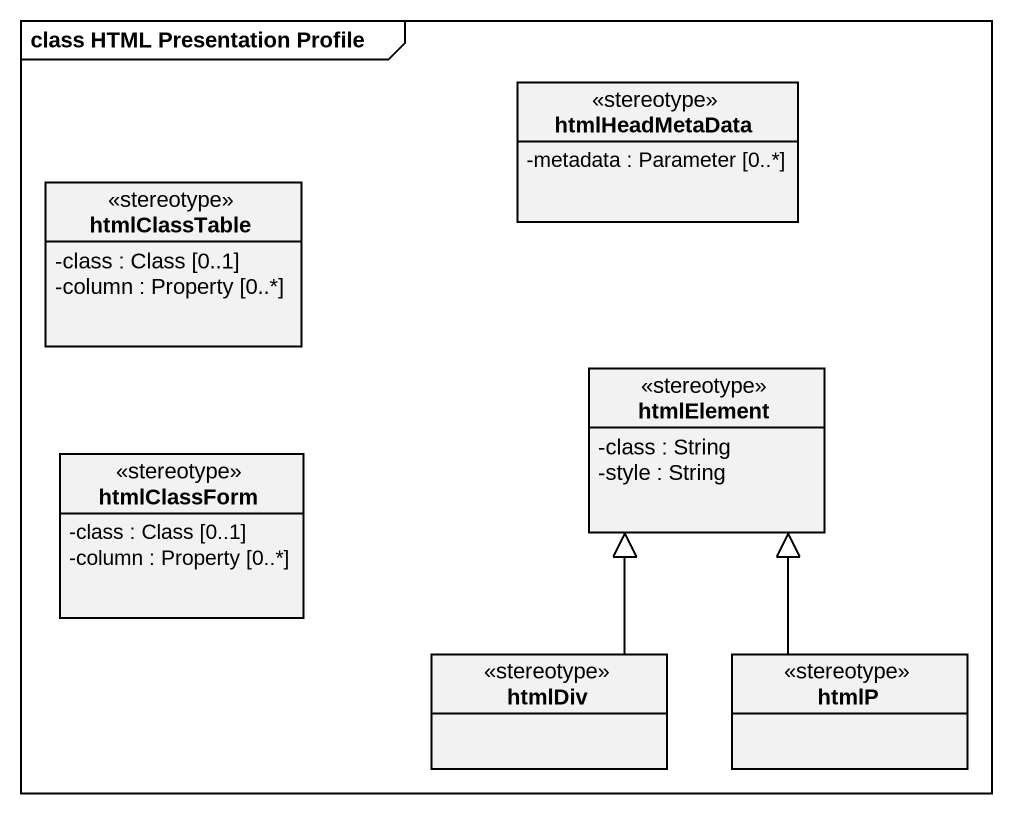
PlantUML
@startuml
mainframe class HTML Presentation Profile
hide circle
hide empty members
skinparam classAttributeIconSize 0
class htmlHeadMetaData <<stereotype>> {
  -metadata : Parameter [0..*]
}
class htmlClassTable <<stereotype>> {
  -class : Class [0..1]
  -column : Property [0..*]
}
class htmlElement <<stereotype>> {
  -class : String
  -style : String
}
class htmlClassForm <<stereotype>> {
  -class : Class [0..1]
  -column : Property [0..*]
}
class htmlDiv <<stereotype>>
class htmlP <<stereotype>>
htmlDiv -up-|> htmlElement
htmlP -up-|> htmlElement
@enduml
